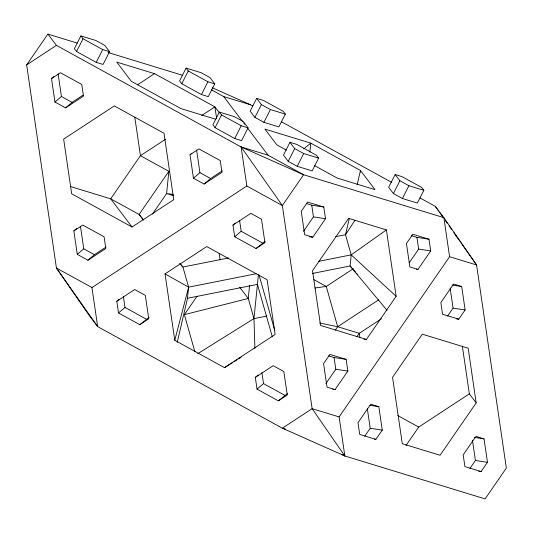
<?xml version="1.0" encoding="UTF-8"?>
<svg xmlns="http://www.w3.org/2000/svg" width="533" height="533" viewBox="0 0 533 533"><rect width="100%" height="100%" fill="white"/><g stroke="black" fill="none" stroke-linecap="round" stroke-linejoin="round"><path stroke-width="0.8" d="M134.789 117.16L140.439 155.696L168.854 171.32L166.602 193.546L152.438 214.086M177.203 342.452L187.496 298.273L188.622 287.16L182.912 267.026L180.274 263.862M249.584 285.441L248.265 298.48L253.975 318.614L254.907 348.402M197.876 353.599L253.975 318.614L258.405 274.855M309.84 152.185L310.752 143.124L264.901 129.093L276.854 144.883L286.308 150.086M349.248 218.663L345.504 234.727L351.214 254.861L350.088 265.974L387.031 310.313M360.308 172.119L360.475 170.473L310.752 143.124L303.763 148.887M357.11 184.931L360.475 170.473L374.992 189.641L337.229 178.089L314.677 165.69M232.868 362.4L224.493 367.643L174.777 340.301L188.622 287.16L256.126 273.749M80.869 35.898L74.4 48.676L76.565 51.534L96.233 62.354L103.082 64.446L109.551 51.674L104.821 45.432L95.807 40.475L80.869 35.898L83.041 38.762L102.709 49.582L109.551 51.674M76.565 51.534L83.041 38.762M96.233 62.354L102.709 49.582M186.07 68.091L179.594 80.863L181.766 83.728L201.434 94.548L208.276 96.64L214.752 83.868L210.022 77.618L201.008 72.661L186.07 68.091L188.236 70.956L207.91 81.769L214.752 83.868M181.766 83.728L188.236 70.956M201.434 94.548L207.91 81.769M219.376 112.077L212.9 124.849L215.072 127.713L234.74 138.527L241.582 140.625L248.058 127.847L243.328 121.604L234.313 116.647L219.376 112.077L221.541 114.935L241.209 125.755L248.058 127.847M215.072 127.713L221.541 114.935M234.74 138.527L241.209 125.755M256.653 98.352L250.177 111.131L254.907 117.373L263.922 122.33L278.859 126.901L285.335 114.129L283.17 111.264L263.495 100.451L256.653 98.352L261.383 104.601L270.398 109.558L285.335 114.129M254.907 117.373L261.383 104.601M263.922 122.33L270.398 109.558M289.959 142.338L283.483 155.11L288.213 161.359L297.227 166.316L312.165 170.886L318.641 158.108L316.469 155.25L296.801 144.43L289.959 142.338L294.689 148.58L303.703 153.537L318.641 158.108M288.213 161.359L294.689 148.58M297.227 166.316L303.703 153.537M395.16 174.524L388.684 187.303L393.414 193.546L402.428 198.503L417.366 203.073L423.842 190.301L421.67 187.436L402.002 176.623L395.16 174.524L399.883 180.774L408.898 185.731L423.842 190.301M393.414 193.546L399.883 180.774M402.428 198.503L408.898 185.731M355.031 220.162L345.504 234.727L335.743 236.665M420.057 197.976L435.328 206.371L443.862 217.651L476.569 264.968L506.35 468.094L485.103 498.901L344.838 455.981L282.35 428.192L97.672 326.629L89.138 315.349L56.431 268.032L26.65 64.906L47.897 34.099L77.218 43.073M168.854 171.32L139.106 214.453L142.977 219.563M194.878 351.753L184.358 314.637L197.023 296.275M303.537 231.282L313.451 216.904L311.732 205.185L306.342 203.533M312.764 237.232L325.51 218.743L323.791 207.024L307.608 202.074L301.232 211.315L304.669 234.753L312.764 237.232L309.546 236.739M335.357 330.08L337.675 326.722L378.683 299.832M356.903 336.729L359.255 333.325L381.495 318.741M325.876 383.62L335.79 369.249L334.071 357.53L328.674 355.877M409.211 262.782L418.652 249.091L416.933 237.372L411.543 235.726M366.398 339.454L396.146 296.321L386.405 229.916L348.642 218.363L312.525 270.737L320.54 325.423L366.398 339.454L363.926 339.135M335.097 389.57L347.849 371.088L346.13 359.369L329.947 354.418L323.571 363.659L327.009 387.098L335.097 389.57L332.685 389.203M417.965 269.418L430.711 250.936L428.992 239.217L412.809 234.267L406.432 243.508L409.87 266.946L417.965 269.418L416.353 269.172M341.939 454.382L344.838 455.981L339.108 416.919L449.592 256.713L443.862 217.651L303.597 174.731L241.109 146.941L56.438 45.378L47.897 34.099M364.745 436.201L370.208 428.279L367.364 408.884M447.607 316.049L453.07 308.127L450.112 287.927M375.892 439.365L382.268 430.124L378.83 406.686L370.741 404.207L357.989 422.696L359.708 434.415L375.892 439.365L374.286 439.119M458.76 319.214L465.129 309.973L461.691 286.534L453.603 284.056L440.851 302.544L442.57 314.257L458.76 319.214L456.348 318.847M405.959 445.561L418.711 427.073L469.346 393.874L462.404 346.53M476.182 402.895L440.058 455.269L402.295 443.716L392.561 377.304L422.303 334.178L468.161 348.209L476.182 402.895L469.346 393.874M469.946 468.394L475.409 460.472L472.445 440.265M481.092 471.558L487.468 462.311L484.031 438.879L475.942 436.4L463.19 454.882L464.909 466.602L481.092 471.558L478.681 471.185M51.508 78.584L60.449 72.721L81.756 84.441L83.474 96.16L65.599 107.879L54.946 102.016L51.508 78.584L53.866 76.572M54.946 102.016L61.428 96.493L58.11 73.867M65.599 107.879L72.082 102.356L83.081 95.141M73.847 230.922L82.782 225.066L104.088 236.785L105.807 248.505L87.938 260.224L77.285 254.361L73.847 230.922L76.792 228.41M190.014 154.757L198.949 148.894L220.262 160.613L221.975 172.332L204.106 184.052L193.452 178.195L190.014 154.757L191.78 153.251M77.285 254.361L83.761 248.838L80.443 226.205M87.938 260.224L94.414 254.694L106.1 247.032M193.452 178.195L199.928 172.665L196.61 150.04M204.106 184.052L210.588 178.528L222.274 170.866M116.807 301.238L134.676 289.519L145.336 295.375L148.767 318.814L139.833 324.677L118.526 312.958L116.807 301.238L119.165 299.226M118.526 312.958L125.002 307.434L123.403 296.495M232.974 225.066L250.85 213.347L261.503 219.21L264.934 242.648L256 248.505L234.693 236.785L232.974 225.066L235.333 223.061M234.693 236.785L241.176 231.262L239.57 220.322M139.833 324.677L149.06 317.348M256 248.505L265.234 241.176M255.314 377.411L273.182 365.691L283.836 371.554L287.274 394.993L278.339 400.849L257.033 389.13L255.314 377.411L258.258 374.899M257.033 389.13L263.509 383.607L261.903 372.667M278.339 400.849L287.567 393.521M318.681 261.323L351.214 254.861L386.405 229.916M26.65 64.906L56.438 45.378M137.514 84.82L154.537 73.661L214.906 106.867L219.389 112.789M165.496 139.266L140.439 155.696L110.697 198.822L132.044 227.018L173.745 199.675L164.011 133.27L114.289 105.927L63.654 139.126L71.669 193.812L132.044 227.018M201.687 115.534L214.906 106.867L216.598 118.379M91.949 287.567L97.672 326.629L56.431 268.032L91.949 287.567L246.839 186.004L282.35 205.538L312.131 408.664L344.838 455.981M174.777 340.301L165.037 273.895L206.737 246.552L267.113 279.758L275.135 334.444L224.493 367.643M353.366 268.672L326.263 286.448L314.876 288M234.267 361.527L237.058 359.775M238.451 358.902L241.242 357.157M184.358 314.637L248.265 298.48L239.677 287.287M228.457 257.979L182.912 267.026L179.661 263.315M187.496 298.273L257.439 284.382L272.316 336.869M312.678 273.409L350.088 265.974L355.511 272.163M253.975 318.614L266.946 316.042M173.192 194.392L166.602 193.546L173.718 195.724M311.732 205.185L323.791 207.024M313.451 216.904L325.51 218.743M416.933 237.372L428.992 239.217M418.652 249.091L430.711 250.936M452.051 285.062L461.691 286.534M453.07 308.127L465.129 309.973M334.071 357.53L346.13 359.369M335.79 369.249L347.849 371.088M369.989 405.333L378.83 406.686M474.383 437.4L484.031 438.879M370.208 428.279L382.268 430.124M475.409 460.472L487.468 462.311M319.78 323.018L337.675 326.722L359.255 333.325L359.855 337.422M108.126 52.527L182.619 75.326M154.537 73.661L116.767 62.108L131.285 81.276L181.007 108.625L215.792 119.265M211.354 89.777L223.68 96.553L250.65 104.808L252.835 106.007M241.109 146.941L268.086 155.196L303.597 174.731L282.35 205.538L241.109 146.941L246.839 186.004M449.592 256.713L476.569 264.968L460.925 242.742M70.376 186.483L110.697 198.822L139.106 214.453L143.857 220.149M339.108 416.919L312.131 408.664L282.35 428.192L285.521 429.165M212.254 87.732L250.65 104.808M281.191 121.604L391.702 182.379M61.428 96.493L72.082 102.356M199.928 172.665L210.588 178.528M241.176 231.262L262.483 242.981M313.897 279.645L326.263 286.448L337.675 326.722M397.811 415.58L418.711 427.073M83.761 248.838L94.414 254.694M125.002 307.434L146.315 319.154M263.509 383.607L284.815 395.326M165.037 273.895L188.622 287.16M351.214 254.861L396.146 296.321M356.597 273.396L357.683 274.635M223.68 96.553L242.635 121.591M243.634 122.91L244.634 124.229M247.625 128.18L268.086 155.196M435.328 206.371L438.646 211.088M439.592 212.434L442.91 217.151M445.282 220.515L447.174 223.207M449.072 225.905L451.444 229.27M453.816 232.641L459.979 241.396M259.011 274.855L274.795 330.527M219.163 253.288L220.116 259.818"/></g></svg>
